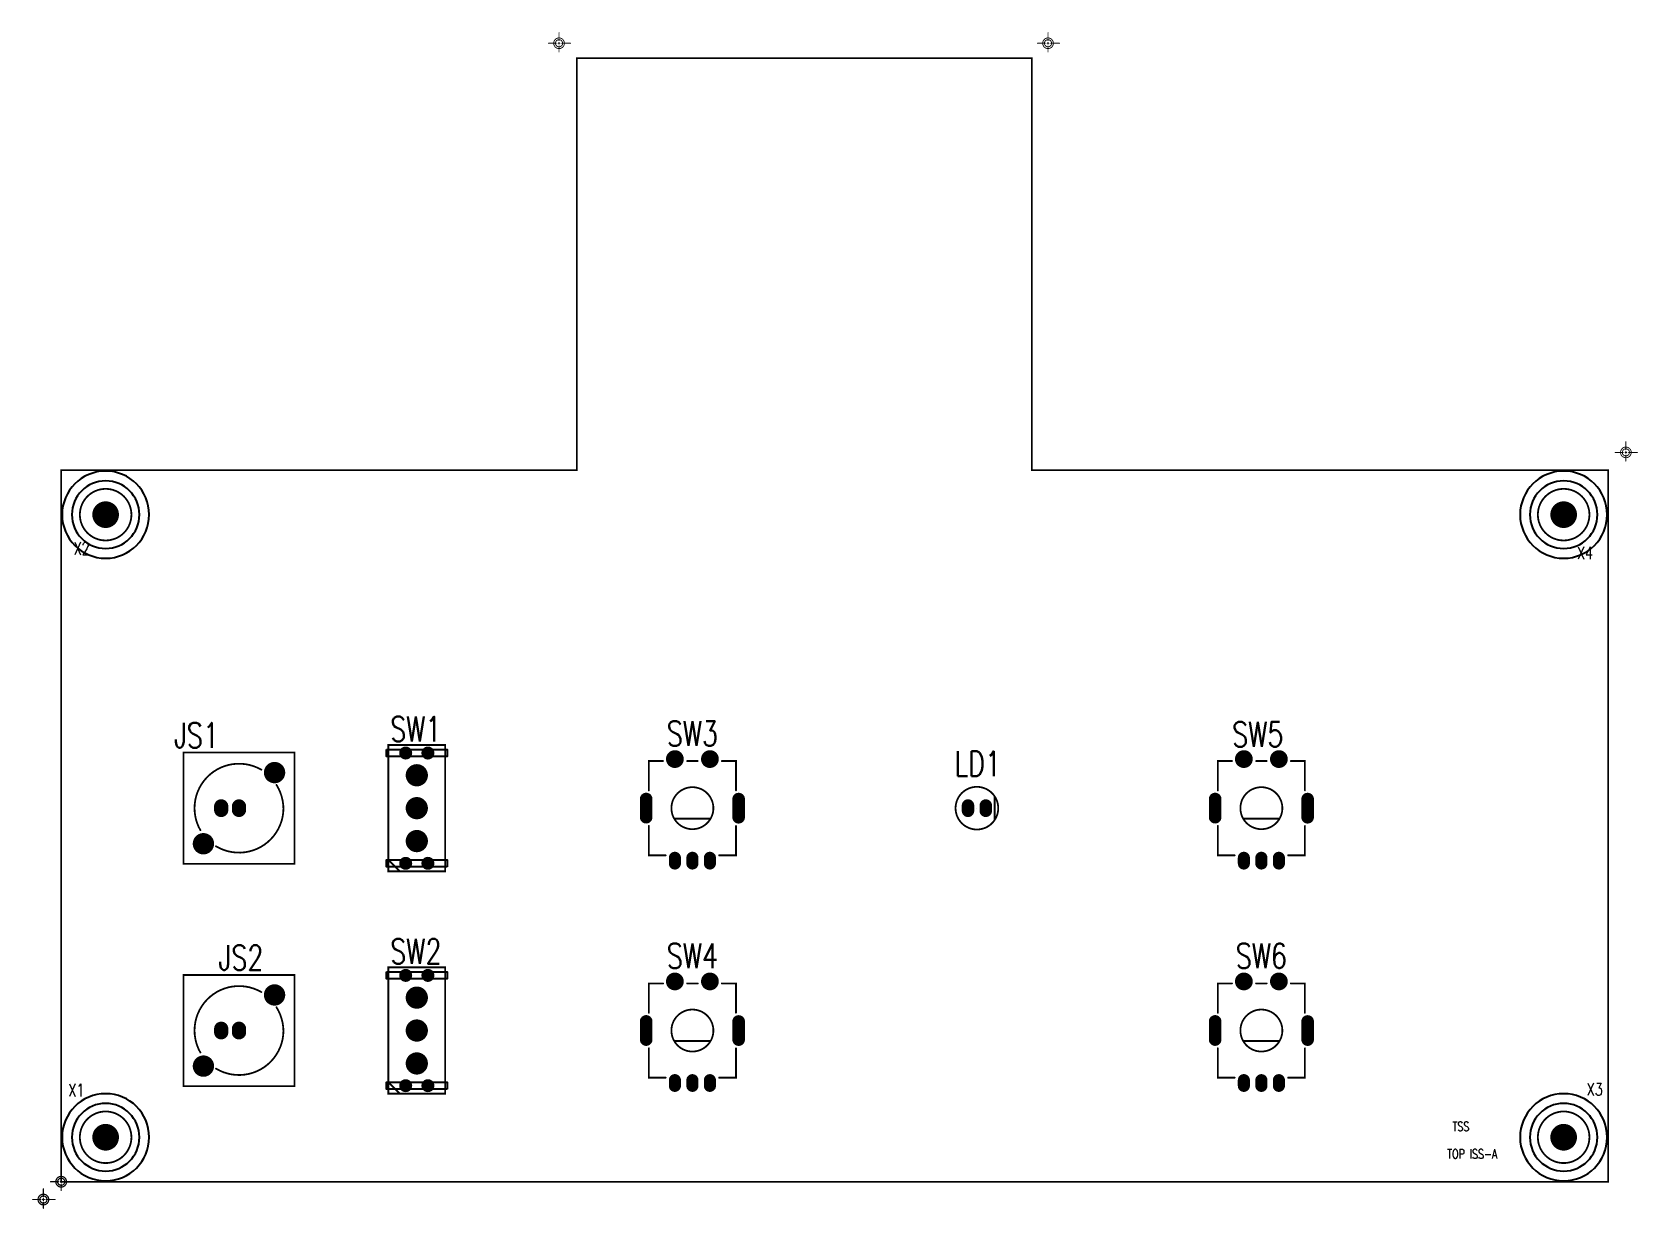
# Model space of a CAD drawing. Extents: x -0.16 to 8.87, y -0.15 to 6.46.
import ezdxf
from ezdxf.enums import TextEntityAlignment as Align

# ---------------------------------------------------------------- set-up
doc = ezdxf.new("R2010")
doc.units = 0
doc.linetypes.add('KEEPOUT_00011100$0', pattern=[2, 1, 1])
doc.linetypes.add('KEEPOUT_00011110$0', pattern=[2, 1, 1])
for name, color, linetype in [('2D_LINE_00', 130, 'CONTINUOUS'), ('BOARD_OUTLINE_00', 4, 'CONTINUOUS'), ('DRIL_NPLTE_THRU_01', 146, 'CONTINUOUS'), ('DRIL_NPLTE_THRU_02', 3, 'CONTINUOUS'), ('DRIL_NPLTE_THRU_03', 2, 'CONTINUOUS'), ('DRIL_NPLTE_THRU_04', 23, 'CONTINUOUS'), ('DRIL_PLTE_THRU_01', 146, 'CONTINUOUS'), ('DRIL_PLTE_THRU_02', 3, 'CONTINUOUS'), ('DRIL_PLTE_THRU_03', 2, 'CONTINUOUS'), ('DRIL_PLTE_THRU_04', 23, 'CONTINUOUS'), ('DRIL_SYMBOL', 4, 'CONTINUOUS'), ('KEEPOUT_-1', 4, 'CONTINUOUS'), ('KEEPOUT_00', 2, 'CONTINUOUS'), ('KEEPOUT_01', 2, 'CONTINUOUS'), ('PADS_BOT', 231, 'CONTINUOUS'), ('PADS_INNER', 130, 'CONTINUOUS'), ('PADS_TOP', 130, 'CONTINUOUS'), ('PART_NAME_26', 23, 'CONTINUOUS'), ('PART_TOP_2DLINE_26', 43, 'CONTINUOUS'), ('PART_TOP_2DLINE_27', 136, 'CONTINUOUS'), ('TAG_00', 4, 'CONTINUOUS'), ('TAG_01', 4, 'CONTINUOUS'), ('TEXT_01', 130, 'CONTINUOUS'), ('TEXT_26', 43, 'CONTINUOUS')]:
    doc.layers.add(name, color=color, linetype=linetype)
doc.styles.add('W0$01', font='simplex', dxfattribs={"width": 0.75})

# ---------------------------------------------------------------- blocks, each defined once
blk = doc.blocks.new('SMOOTH_0$01')
at = {"const_width": 0.005}
blk.add_lwpolyline([(-0.0025, 0, 1), (0.0025, 0, 1)], format="xyb", close=True, dxfattribs=at)
blk = doc.blocks.new('BOARD_3')
at = {"layer": 'BOARD_OUTLINE_00', "const_width": 0.01}
blk.add_lwpolyline([(0, 0), (8.7, 0), (8.7, 4), (5.459, 4), (5.459, 6.316), (2.9, 6.316), (2.9, 4), (0, 4)], close=True, dxfattribs=at)
at = {"layer": 'BOARD_OUTLINE_00'}
for p in [(2.9, 6.316), (5.459, 6.316), (0, 4), (2.9, 4), (5.459, 4), (8.7, 4), (0, 0), (8.7, 0)]:
    blk.add_blockref('SMOOTH_0$01', p, dxfattribs=at)
blk = doc.blocks.new('SMOOTH_0$007')
at = {"const_width": 0.0035}
blk.add_lwpolyline([(-0.00175, 0, 1), (0.00175, 0, 1)], format="xyb", close=True, dxfattribs=at)
blk = doc.blocks.new('DRAWING_1')
at = {"layer": '2D_LINE_00', "const_width": 0.007}
for points in [[(-0.06, 0), (-0.015, 0)], [(0, 0), (-0.005, 0)], [(0, 0.015), (0, 0.06)], [(0, 0), (0, 0.005)], [(0, 0), (0.005, 0)], [(0, 0), (0, -0.005)], [(0.015, 0), (0.065, 0)], [(0, -0.015), (0, -0.049)]]:
    blk.add_lwpolyline(points, dxfattribs=at)
for points in [[(0, -0.03, 1), (0, 0.03, 1)], [(0, -0.02, 1), (0, 0.02, 1)]]:
    blk.add_lwpolyline(points, format="xyb", close=True, dxfattribs=at)
at = {"layer": '2D_LINE_00'}
for p in [(-0.06, 0), (-0.015, 0), (-0.005, 0), (0, 0.06), (0, 0.015), (0, 0.005), (0, 0), (0, 0), (0, 0), (0, 0), (0.005, 0), (0.015, 0), (0.065, 0), (0, -0.005), (0, -0.015), (0, -0.049)]:
    blk.add_blockref('SMOOTH_0$007', p, dxfattribs=at)
blk = doc.blocks.new('DRAWING_2')
at = {"layer": '2D_LINE_00', "const_width": 0.007}
for points in [[(-0.06, 0), (-0.015, 0)], [(0, 0), (-0.005, 0)], [(0, 0.015), (0, 0.06)], [(0, 0), (0, 0.005)], [(0, 0), (0.005, 0)], [(0, 0), (0, -0.005)], [(0.015, 0), (0.065, 0)], [(0, -0.015), (0, -0.049)]]:
    blk.add_lwpolyline(points, dxfattribs=at)
for points in [[(0, -0.03, 1), (0, 0.03, 1)], [(0, -0.02, 1), (0, 0.02, 1)]]:
    blk.add_lwpolyline(points, format="xyb", close=True, dxfattribs=at)
at = {"layer": '2D_LINE_00'}
for p in [(-0.06, 0), (-0.015, 0), (-0.005, 0), (0, 0.06), (0, 0.015), (0, 0.005), (0, 0), (0, 0), (0, 0), (0, 0), (0.005, 0), (0.015, 0), (0.065, 0), (0, -0.005), (0, -0.015), (0, -0.049)]:
    blk.add_blockref('SMOOTH_0$007', p, dxfattribs=at)
blk = doc.blocks.new('SMOOTH_0$005')
at = {"const_width": 0.0025}
blk.add_lwpolyline([(-0.00125, 0, 1), (0.00125, 0, 1)], format="xyb", close=True, dxfattribs=at)
blk = doc.blocks.new('DRAWING_43')
at = {"layer": '2D_LINE_00', "const_width": 0.005}
for points in [[(-0.06, 0), (-0.015, 0)], [(0, 0), (-0.005, 0)], [(0, 0.015), (0, 0.06)], [(0, 0), (0, 0.005)], [(0, 0), (0.005, 0)], [(0, 0), (0, -0.005)], [(0.015, 0), (0.065, 0)], [(0, -0.015), (0, -0.049)]]:
    blk.add_lwpolyline(points, dxfattribs=at)
for points in [[(0, -0.03, 1), (0, 0.03, 1)], [(0, -0.02, 1), (0, 0.02, 1)]]:
    blk.add_lwpolyline(points, format="xyb", close=True, dxfattribs=at)
at = {"layer": '2D_LINE_00'}
for p in [(-0.06, 0), (-0.015, 0), (-0.005, 0), (0, 0.06), (0, 0.015), (0, 0.005), (0, 0), (0, 0), (0, 0), (0, 0), (0.005, 0), (0.015, 0), (0.065, 0), (0, -0.005), (0, -0.015), (0, -0.049)]:
    blk.add_blockref('SMOOTH_0$005', p, dxfattribs=at)
blk = doc.blocks.new('DRAWING_44')
at = {"layer": '2D_LINE_00', "const_width": 0.005}
for points in [[(-0.06, 0), (-0.015, 0)], [(0, 0), (-0.005, 0)], [(0, 0.015), (0, 0.06)], [(0, 0), (0, 0.005)], [(0, 0), (0.005, 0)], [(0, 0), (0, -0.005)], [(0.015, 0), (0.065, 0)], [(0, -0.015), (0, -0.049)]]:
    blk.add_lwpolyline(points, dxfattribs=at)
for points in [[(0, -0.03, 1), (0, 0.03, 1)], [(0, -0.02, 1), (0, 0.02, 1)]]:
    blk.add_lwpolyline(points, format="xyb", close=True, dxfattribs=at)
at = {"layer": '2D_LINE_00'}
for p in [(-0.06, 0), (-0.015, 0), (-0.005, 0), (0, 0.06), (0, 0.015), (0, 0.005), (0, 0), (0, 0), (0, 0), (0, 0), (0.005, 0), (0.015, 0), (0.065, 0), (0, -0.005), (0, -0.015), (0, -0.049)]:
    blk.add_blockref('SMOOTH_0$005', p, dxfattribs=at)
blk = doc.blocks.new('DRAWING_45')
at = {"layer": '2D_LINE_00', "const_width": 0.005}
for points in [[(-0.06, 0), (-0.015, 0)], [(0, 0), (-0.005, 0)], [(0, 0.015), (0, 0.06)], [(0, 0), (0, 0.005)], [(0, 0), (0.005, 0)], [(0, 0), (0, -0.005)], [(0.015, 0), (0.065, 0)], [(0, -0.015), (0, -0.049)]]:
    blk.add_lwpolyline(points, dxfattribs=at)
for points in [[(0, -0.03, 1), (0, 0.03, 1)], [(0, -0.02, 1), (0, 0.02, 1)]]:
    blk.add_lwpolyline(points, format="xyb", close=True, dxfattribs=at)
at = {"layer": '2D_LINE_00'}
for p in [(-0.06, 0), (-0.015, 0), (-0.005, 0), (0, 0.06), (0, 0.015), (0, 0.005), (0, 0), (0, 0), (0, 0), (0, 0), (0.005, 0), (0.015, 0), (0.065, 0), (0, -0.005), (0, -0.015), (0, -0.049)]:
    blk.add_blockref('SMOOTH_0$005', p, dxfattribs=at)
blk = doc.blocks.new('PART_BODY_TOP_15')
at = {"layer": 'PART_TOP_2DLINE_26', "const_width": 0.01}
blk.add_lwpolyline([(-0.3125, -0.3125), (0.3125, -0.3125), (0.3125, 0.3125), (-0.3125, 0.3125)], close=True, dxfattribs=at)
for points in [[(0.12566, 0.21613, 0.5785144), (-0.25, 0)], [(0.21097, 0.13061, -0.1409858), (0.25, -0.005)], [(-0.25, 0, 0.1298773), (-0.21705, -0.12403)], [(0.25, 0, -0.5837676), (-0.1294, -0.214)]]:
    blk.add_lwpolyline(points, format="xyb", dxfattribs=at)
at = {"layer": 'TAG_00'}
blk.add_lwpolyline([(0, 0), (0, 0)], dxfattribs=at)
at = {"layer": 'TAG_01'}
blk.add_lwpolyline([(0, 0), (0, 0)], dxfattribs=at)
at = {"layer": 'PART_TOP_2DLINE_26'}
for p in [(-0.3125, 0.3125), (0.3125, 0.3125), (0.12566, 0.21613), (0.21097, 0.13061), (-0.25, 0), (-0.25, 0), (0.25, 0), (0.25, -0.005), (-0.21705, -0.12403), (-0.1294, -0.214), (-0.3125, -0.3125), (0.3125, -0.3125)]:
    blk.add_blockref('SMOOTH_0$01', p, dxfattribs=at)
blk = doc.blocks.new('DRIL_SYMBOL_0$035')
at = {"layer": 'DRIL_SYMBOL', "const_width": 0.002}
for points in [[(-0.01, 0), (0.01, 0)], [(0, -0.01), (0, 0.01)]]:
    blk.add_lwpolyline(points, dxfattribs=at)
blk = doc.blocks.new('DRIL_HOLE_0$035')
at = {"const_width": 0.0175}
blk.add_lwpolyline([(-0.00875, 0, 1), (0.00875, 0, 1)], format="xyb", close=True, dxfattribs=at)
blk.add_blockref('DRIL_SYMBOL_0$035', (0, 0))
blk = doc.blocks.new('PAD_0')
at = {"const_width": 0.04}
blk.add_lwpolyline([(-0.01, -0.02), (0.01, -0.02, 1), (0.01, 0.02), (-0.01, 0.02, 1)], format="xyb", close=True, dxfattribs=at)
blk = doc.blocks.new('STK_TOP_30')
at = {"layer": 'DRIL_PLTE_THRU_01'}
blk.add_blockref('DRIL_HOLE_0$035', (0, 0), dxfattribs=at)
at = {"layer": 'DRIL_PLTE_THRU_02'}
blk.add_blockref('DRIL_HOLE_0$035', (0, 0), dxfattribs=at)
at = {"layer": 'DRIL_PLTE_THRU_03'}
blk.add_blockref('DRIL_HOLE_0$035', (0, 0), dxfattribs=at)
at = {"layer": 'DRIL_PLTE_THRU_04'}
blk.add_blockref('DRIL_HOLE_0$035', (0, 0), dxfattribs=at)
at = {"layer": 'PADS_BOT', "rotation": 90}
blk.add_blockref('PAD_0', (0, 0), dxfattribs=at)
at = {"layer": 'PADS_INNER', "rotation": 90}
blk.add_blockref('PAD_0', (0, 0), dxfattribs=at)
at = {"layer": 'PADS_TOP', "rotation": 90}
blk.add_blockref('PAD_0', (0, 0), dxfattribs=at)
blk = doc.blocks.new('DRIL_SYMBOL_0$079')
at = {"layer": 'DRIL_SYMBOL', "const_width": 0.002}
for points in [[(-0.01, 0), (0.01, 0)], [(0, -0.01), (0, 0.01)]]:
    blk.add_lwpolyline(points, dxfattribs=at)
blk = doc.blocks.new('DRIL_HOLE_0$079')
at = {"const_width": 0.0395}
blk.add_lwpolyline([(-0.01975, 0, 1), (0.01975, 0, 1)], format="xyb", close=True, dxfattribs=at)
blk.add_blockref('DRIL_SYMBOL_0$079', (0, 0))
blk = doc.blocks.new('PAD_1')
blk.add_lwpolyline([(0, 0, 1), (0, 0, 1)], format="xyb", close=True)
blk = doc.blocks.new('PAD_2')
at = {"const_width": 0.06}
blk.add_lwpolyline([(0, -0.03, 1), (0, 0.03, 1)], format="xyb", close=True, dxfattribs=at)
blk = doc.blocks.new('STK_TOP_31')
at = {"layer": 'DRIL_NPLTE_THRU_01'}
blk.add_blockref('DRIL_HOLE_0$079', (0, 0), dxfattribs=at)
at = {"layer": 'DRIL_NPLTE_THRU_02'}
blk.add_blockref('DRIL_HOLE_0$079', (0, 0), dxfattribs=at)
at = {"layer": 'DRIL_NPLTE_THRU_03'}
blk.add_blockref('DRIL_HOLE_0$079', (0, 0), dxfattribs=at)
at = {"layer": 'DRIL_NPLTE_THRU_04'}
blk.add_blockref('DRIL_HOLE_0$079', (0, 0), dxfattribs=at)
at = {"layer": 'PADS_BOT'}
blk.add_blockref('PAD_2', (0, 0), dxfattribs=at)
at = {"layer": 'PADS_INNER'}
blk.add_blockref('PAD_1', (0, 0), dxfattribs=at)
at = {"layer": 'PADS_TOP'}
blk.add_blockref('PAD_1', (0, 0), dxfattribs=at)
blk = doc.blocks.new('SYM_TOP_13')
for name, p in [('PART_BODY_TOP_15', (0, 0)), ('STK_TOP_31', (0.2, 0.2)), ('STK_TOP_30', (-0.1, 0)), ('STK_TOP_30', (0, 0)), ('STK_TOP_31', (-0.2, -0.2))]:
    blk.add_blockref(name, p)
blk = doc.blocks.new('PART_TOP_131')
blk.add_blockref('SYM_TOP_13', (0, 0))
at = {"layer": 'PART_NAME_26', "style": 'W0$01', "width": 0.75}
blk.add_text('JS1', height=0.14, dxfattribs=at).set_placement((-0.365, 0.34))
blk = doc.blocks.new('PART_TOP_132')
blk.add_blockref('SYM_TOP_13', (0, 0))
at = {"layer": 'PART_NAME_26', "style": 'W0$01', "width": 0.75}
blk.add_text('JS2', height=0.14, dxfattribs=at).set_placement((-0.115, 0.34))
blk = doc.blocks.new('PART_BODY_TOP_19')
at = {"layer": 'PART_TOP_2DLINE_26', "const_width": 0.01}
blk.add_lwpolyline([(-0.12, 0, 1), (0.12, 0, 1)], format="xyb", close=True, dxfattribs=at)
blk.add_lwpolyline([(-0.1, 0.065), (-0.1, -0.065)], dxfattribs=at)
at = {"layer": 'TAG_00'}
blk.add_lwpolyline([(0, 0), (0, 0)], dxfattribs=at)
at = {"layer": 'TAG_01'}
blk.add_lwpolyline([(0, 0), (0, 0)], dxfattribs=at)
at = {"layer": 'PART_TOP_2DLINE_26'}
for p in [(-0.1, 0.065), (-0.1, -0.065)]:
    blk.add_blockref('SMOOTH_0$01', p, dxfattribs=at)
blk = doc.blocks.new('PAD_3')
at = {"const_width": 0.035}
blk.add_lwpolyline([(-0.015, -0.0175), (0.015, -0.0175, 1), (0.015, 0.0175), (-0.015, 0.0175, 1)], format="xyb", close=True, dxfattribs=at)
blk = doc.blocks.new('STK_TOP_36')
at = {"layer": 'DRIL_PLTE_THRU_01'}
blk.add_blockref('DRIL_HOLE_0$035', (0, 0), dxfattribs=at)
at = {"layer": 'DRIL_PLTE_THRU_02'}
blk.add_blockref('DRIL_HOLE_0$035', (0, 0), dxfattribs=at)
at = {"layer": 'DRIL_PLTE_THRU_03'}
blk.add_blockref('DRIL_HOLE_0$035', (0, 0), dxfattribs=at)
at = {"layer": 'DRIL_PLTE_THRU_04'}
blk.add_blockref('DRIL_HOLE_0$035', (0, 0), dxfattribs=at)
at = {"layer": 'PADS_BOT', "rotation": 90}
blk.add_blockref('PAD_3', (0, 0), dxfattribs=at)
at = {"layer": 'PADS_INNER', "rotation": 90}
blk.add_blockref('PAD_3', (0, 0), dxfattribs=at)
at = {"layer": 'PADS_TOP', "rotation": 90}
blk.add_blockref('PAD_3', (0, 0), dxfattribs=at)
blk = doc.blocks.new('SYM_TOP_17')
for name, p in [('PART_BODY_TOP_19', (0, 0)), ('STK_TOP_36', (-0.05, 0)), ('STK_TOP_36', (0.05, 0))]:
    blk.add_blockref(name, p)
blk = doc.blocks.new('PART_TOP_141')
blk.add_blockref('SYM_TOP_17', (0, 0))
at = {"layer": 'PART_NAME_26', "style": 'W0$01', "width": 0.75}
blk.add_text('LD1', height=0.14, rotation=180, dxfattribs=at).set_placement((-0.005, -0.18), align=Align.CENTER)
blk = doc.blocks.new('PART_BODY_TOP_29')
at = {"layer": 'PART_TOP_2DLINE_26', "const_width": 0.01}
for points in [[(-0.165, 0.265), (-0.245, 0.265), (-0.245, 0.1)], [(-0.03, 0.265), (0.03, 0.265)], [(0.165, 0.265), (0.245, 0.265), (0.245, 0.1)], [(-0.1, -0.059), (0.1, -0.059)], [(-0.245, -0.1), (-0.245, -0.265), (-0.15, -0.265)], [(0.15, -0.265), (0.245, -0.265), (0.245, -0.1)]]:
    blk.add_lwpolyline(points, dxfattribs=at)
blk.add_lwpolyline([(0.118, 0, 1), (-0.118, 0, 1)], format="xyb", close=True, dxfattribs=at)
at = {"layer": 'PART_TOP_2DLINE_26'}
for p in [(-0.245, 0.265), (-0.165, 0.265), (-0.03, 0.265), (0.03, 0.265), (0.165, 0.265), (0.245, 0.265), (-0.245, 0.1), (0.245, 0.1), (-0.1, -0.059), (0.1, -0.059), (-0.245, -0.1), (0.245, -0.1), (-0.245, -0.265), (-0.15, -0.265), (0.15, -0.265), (0.245, -0.265)]:
    blk.add_blockref('SMOOTH_0$01', p, dxfattribs=at)
blk = doc.blocks.new('DRIL_SYMBOL_0$039')
at = {"layer": 'DRIL_SYMBOL', "const_width": 0.002}
for points in [[(-0.01, 0), (0.01, 0)], [(0, -0.01), (0, 0.01)]]:
    blk.add_lwpolyline(points, dxfattribs=at)
blk = doc.blocks.new('DRIL_HOLE_0$039')
at = {"const_width": 0.0195}
blk.add_lwpolyline([(-0.00975, 0, 1), (0.00975, 0, 1)], format="xyb", close=True, dxfattribs=at)
blk.add_blockref('DRIL_SYMBOL_0$039', (0, 0))
blk = doc.blocks.new('PAD_4')
at = {"const_width": 0.034}
blk.add_lwpolyline([(-0.016, -0.017), (0.016, -0.017, 1), (0.016, 0.017), (-0.016, 0.017, 1)], format="xyb", close=True, dxfattribs=at)
blk = doc.blocks.new('STK_TOP_46')
at = {"layer": 'DRIL_PLTE_THRU_01'}
blk.add_blockref('DRIL_HOLE_0$039', (0, 0), dxfattribs=at)
at = {"layer": 'DRIL_PLTE_THRU_02'}
blk.add_blockref('DRIL_HOLE_0$039', (0, 0), dxfattribs=at)
at = {"layer": 'DRIL_PLTE_THRU_03'}
blk.add_blockref('DRIL_HOLE_0$039', (0, 0), dxfattribs=at)
at = {"layer": 'DRIL_PLTE_THRU_04'}
blk.add_blockref('DRIL_HOLE_0$039', (0, 0), dxfattribs=at)
at = {"layer": 'PADS_BOT', "rotation": 90}
blk.add_blockref('PAD_4', (0, 0), dxfattribs=at)
at = {"layer": 'PADS_INNER', "rotation": 90}
blk.add_blockref('PAD_4', (0, 0), dxfattribs=at)
at = {"layer": 'PADS_TOP', "rotation": 90}
blk.add_blockref('PAD_4', (0, 0), dxfattribs=at)
blk = doc.blocks.new('DRIL_SLOT_0007100173000000900')
at = {"const_width": 0.0355}
blk.add_lwpolyline([(0.01775, -0.051), (0.01775, 0.051, 1), (-0.01775, 0.051), (-0.01775, -0.051, 1)], format="xyb", close=True, dxfattribs=at)
blk = doc.blocks.new('PAD_5')
at = {"const_width": 0.0355}
blk.add_lwpolyline([(0, -0.01775, 1), (0, 0.01775, 1)], format="xyb", close=True, dxfattribs=at)
blk = doc.blocks.new('PAD_6')
at = {"const_width": 0.0355}
blk.add_lwpolyline([(-0.051, -0.01775), (0.051, -0.01775, 1), (0.051, 0.01775), (-0.051, 0.01775, 1)], format="xyb", close=True, dxfattribs=at)
blk = doc.blocks.new('STK_TOP_47')
at = {"layer": 'DRIL_NPLTE_THRU_01'}
blk.add_blockref('DRIL_SLOT_0007100173000000900', (0, 0), dxfattribs=at)
at = {"layer": 'DRIL_NPLTE_THRU_02'}
blk.add_blockref('DRIL_SLOT_0007100173000000900', (0, 0), dxfattribs=at)
at = {"layer": 'DRIL_NPLTE_THRU_03'}
blk.add_blockref('DRIL_SLOT_0007100173000000900', (0, 0), dxfattribs=at)
at = {"layer": 'DRIL_NPLTE_THRU_04'}
blk.add_blockref('DRIL_SLOT_0007100173000000900', (0, 0), dxfattribs=at)
at = {"layer": 'PADS_BOT'}
blk.add_blockref('PAD_5', (0, 0), dxfattribs=at)
at = {"layer": 'PADS_INNER'}
blk.add_blockref('PAD_5', (0, 0), dxfattribs=at)
at = {"layer": 'PADS_TOP', "rotation": 90}
blk.add_blockref('PAD_6', (0, 0), dxfattribs=at)
blk = doc.blocks.new('PAD_7')
at = {"const_width": 0.05}
blk.add_lwpolyline([(0, -0.025, 1), (0, 0.025, 1)], format="xyb", close=True, dxfattribs=at)
blk = doc.blocks.new('STK_TOP_48')
at = {"layer": 'DRIL_PLTE_THRU_01'}
blk.add_blockref('DRIL_HOLE_0$039', (0, 0), dxfattribs=at)
at = {"layer": 'DRIL_PLTE_THRU_02'}
blk.add_blockref('DRIL_HOLE_0$039', (0, 0), dxfattribs=at)
at = {"layer": 'DRIL_PLTE_THRU_03'}
blk.add_blockref('DRIL_HOLE_0$039', (0, 0), dxfattribs=at)
at = {"layer": 'DRIL_PLTE_THRU_04'}
blk.add_blockref('DRIL_HOLE_0$039', (0, 0), dxfattribs=at)
at = {"layer": 'PADS_BOT'}
blk.add_blockref('PAD_7', (0, 0), dxfattribs=at)
at = {"layer": 'PADS_INNER'}
blk.add_blockref('PAD_7', (0, 0), dxfattribs=at)
at = {"layer": 'PADS_TOP'}
blk.add_blockref('PAD_7', (0, 0), dxfattribs=at)
blk = doc.blocks.new('SYM_TOP_27')
for name, p in [('STK_TOP_48', (-0.0985, 0.276)), ('STK_TOP_48', (0.0985, 0.276)), ('PART_BODY_TOP_29', (0, 0)), ('STK_TOP_47', (-0.26, 0.00028)), ('STK_TOP_47', (0.26, 0)), ('STK_TOP_46', (-0.0985, -0.295)), ('STK_TOP_46', (0, -0.295)), ('STK_TOP_46', (0.0985, -0.295))]:
    blk.add_blockref(name, p)
blk = doc.blocks.new('PART_TOP_259')
blk.add_blockref('SYM_TOP_27', (0, 0))
at = {"layer": 'PART_NAME_26', "style": 'W0$01', "width": 0.75}
blk.add_text('SW3', height=0.14, dxfattribs=at).set_placement((0, 0.35), align=Align.CENTER)
blk = doc.blocks.new('PART_TOP_260')
blk.add_blockref('SYM_TOP_27', (0, 0))
at = {"layer": 'PART_NAME_26', "style": 'W0$01', "width": 0.75}
blk.add_text('SW4', height=0.14, dxfattribs=at).set_placement((0, 0.35), align=Align.CENTER)
blk = doc.blocks.new('PART_TOP_261')
blk.add_blockref('SYM_TOP_27', (0, 0))
at = {"layer": 'PART_NAME_26', "style": 'W0$01', "width": 0.75}
blk.add_text('SW5', height=0.14, dxfattribs=at).set_placement((-0.02, 0.345), align=Align.CENTER)
blk = doc.blocks.new('PART_TOP_262')
blk.add_blockref('SYM_TOP_27', (0, 0))
at = {"layer": 'PART_NAME_26', "style": 'W0$01', "width": 0.75}
blk.add_text('SW6', height=0.14, dxfattribs=at).set_placement((0, 0.35), align=Align.CENTER)
blk = doc.blocks.new('PART_BODY_TOP_30')
at = {"layer": 'KEEPOUT_01', "linetype": 'KEEPOUT_00011100$0'}
for points in [[(-0.17, 0.33), (0.17, 0.33), (0.17, 0.29), (-0.17, 0.29)], [(0.17, -0.33), (-0.17, -0.33), (-0.17, -0.29), (0.17, -0.29)]]:
    blk.add_lwpolyline(points, close=True, dxfattribs=at)
at = {"layer": 'PART_TOP_2DLINE_26', "const_width": 0.01}
blk.add_lwpolyline([(-0.16, -0.355), (0.16, -0.355), (0.16, 0.355), (-0.16, 0.355)], close=True, dxfattribs=at)
blk.add_lwpolyline([(-0.16, -0.29), (-0.095, -0.355)], dxfattribs=at)
at = {"layer": 'PART_TOP_2DLINE_26'}
for p in [(-0.16, 0.355), (0.16, 0.355), (-0.16, -0.29), (-0.16, -0.355), (-0.095, -0.355), (0.16, -0.355)]:
    blk.add_blockref('SMOOTH_0$01', p, dxfattribs=at)
blk = doc.blocks.new('DRIL_SYMBOL_0$073')
at = {"layer": 'DRIL_SYMBOL', "const_width": 0.002}
for points in [[(-0.01, 0), (0.01, 0)], [(0, -0.01), (0, 0.01)]]:
    blk.add_lwpolyline(points, dxfattribs=at)
blk = doc.blocks.new('DRIL_HOLE_0$073')
at = {"const_width": 0.0365}
blk.add_lwpolyline([(-0.01825, 0, 1), (0.01825, 0, 1)], format="xyb", close=True, dxfattribs=at)
blk.add_blockref('DRIL_SYMBOL_0$073', (0, 0))
blk = doc.blocks.new('PAD_8')
at = {"const_width": 0.0625}
blk.add_lwpolyline([(0, -0.03125, 1), (0, 0.03125, 1)], format="xyb", close=True, dxfattribs=at)
blk = doc.blocks.new('STK_TOP_50')
at = {"layer": 'DRIL_PLTE_THRU_01'}
blk.add_blockref('DRIL_HOLE_0$073', (0, 0), dxfattribs=at)
at = {"layer": 'DRIL_PLTE_THRU_02'}
blk.add_blockref('DRIL_HOLE_0$073', (0, 0), dxfattribs=at)
at = {"layer": 'DRIL_PLTE_THRU_03'}
blk.add_blockref('DRIL_HOLE_0$073', (0, 0), dxfattribs=at)
at = {"layer": 'DRIL_PLTE_THRU_04'}
blk.add_blockref('DRIL_HOLE_0$073', (0, 0), dxfattribs=at)
at = {"layer": 'PADS_BOT'}
blk.add_blockref('PAD_8', (0, 0), dxfattribs=at)
at = {"layer": 'PADS_INNER'}
blk.add_blockref('PAD_8', (0, 0), dxfattribs=at)
at = {"layer": 'PADS_TOP'}
blk.add_blockref('PAD_8', (0, 0), dxfattribs=at)
blk = doc.blocks.new('PAD_9')
at = {"const_width": 0.025}
blk.add_lwpolyline([(0, -0.0125, 1), (0, 0.0125, 1)], format="xyb", close=True, dxfattribs=at)
blk = doc.blocks.new('STK_TOP_49')
at = {"layer": 'DRIL_NPLTE_THRU_01'}
blk.add_blockref('DRIL_HOLE_0$073', (0, 0), dxfattribs=at)
at = {"layer": 'DRIL_NPLTE_THRU_02'}
blk.add_blockref('DRIL_HOLE_0$073', (0, 0), dxfattribs=at)
at = {"layer": 'DRIL_NPLTE_THRU_03'}
blk.add_blockref('DRIL_HOLE_0$073', (0, 0), dxfattribs=at)
at = {"layer": 'DRIL_NPLTE_THRU_04'}
blk.add_blockref('DRIL_HOLE_0$073', (0, 0), dxfattribs=at)
at = {"layer": 'PADS_BOT'}
blk.add_blockref('PAD_9', (0, 0), dxfattribs=at)
at = {"layer": 'PADS_INNER'}
blk.add_blockref('PAD_9', (0, 0), dxfattribs=at)
at = {"layer": 'PADS_TOP'}
blk.add_blockref('PAD_9', (0, 0), dxfattribs=at)
blk = doc.blocks.new('SYM_TOP_28')
for name, p in [('PART_BODY_TOP_30', (0, 0)), ('STK_TOP_49', (-0.0625, 0.31)), ('STK_TOP_49', (0.0625, 0.31)), ('STK_TOP_50', (0, 0.185)), ('STK_TOP_50', (0, 0)), ('STK_TOP_50', (0, -0.185)), ('STK_TOP_49', (-0.0625, -0.31)), ('STK_TOP_49', (0.0625, -0.31))]:
    blk.add_blockref(name, p)
blk = doc.blocks.new('PART_TOP_263')
blk.add_blockref('SYM_TOP_28', (0, 0))
at = {"layer": 'PART_NAME_26', "style": 'W0$01', "width": 0.75}
blk.add_text('SW1', height=0.14, dxfattribs=at).set_placement((-0.005, 0.375), align=Align.CENTER)
blk = doc.blocks.new('PART_TOP_264')
blk.add_blockref('SYM_TOP_28', (0, 0))
at = {"layer": 'PART_NAME_26', "style": 'W0$01', "width": 0.75}
blk.add_text('SW2', height=0.14, dxfattribs=at).set_placement((-0.005, 0.375), align=Align.CENTER)
blk = doc.blocks.new('PART_BODY_TOP_38')
at = {"layer": 'KEEPOUT_-1', "linetype": 'KEEPOUT_00011110$0'}
blk.add_lwpolyline([(0.245, 0, 1), (-0.245, 0, 1)], format="xyb", close=True, dxfattribs=at)
at = {"layer": 'KEEPOUT_00', "linetype": 'KEEPOUT_00011110$0'}
blk.add_lwpolyline([(0.19, 0, 1), (-0.19, 0, 1)], format="xyb", close=True, dxfattribs=at)
at = {"layer": 'KEEPOUT_01', "linetype": 'KEEPOUT_00011110$0'}
blk.add_lwpolyline([(0.245, 0, 1), (-0.245, 0, 1)], format="xyb", close=True, dxfattribs=at)
at = {"layer": 'PART_TOP_2DLINE_27', "const_width": 0.01}
blk.add_lwpolyline([(0.145, 0, 1), (-0.145, 0, 1)], format="xyb", close=True, dxfattribs=at)
blk = doc.blocks.new('DRIL_SYMBOL_0$15')
at = {"layer": 'DRIL_SYMBOL', "const_width": 0.002}
for points in [[(-0.01, 0), (0.01, 0)], [(0, -0.01), (0, 0.01)]]:
    blk.add_lwpolyline(points, dxfattribs=at)
blk = doc.blocks.new('DRIL_HOLE_0$15')
at = {"const_width": 0.075}
blk.add_lwpolyline([(-0.0375, 0, 1), (0.0375, 0, 1)], format="xyb", close=True, dxfattribs=at)
blk.add_blockref('DRIL_SYMBOL_0$15', (0, 0))
blk = doc.blocks.new('PAD_10')
at = {"const_width": 0.075}
blk.add_lwpolyline([(0, -0.0375, 1), (0, 0.0375, 1)], format="xyb", close=True, dxfattribs=at)
blk = doc.blocks.new('STK_TOP_59')
at = {"layer": 'DRIL_NPLTE_THRU_01'}
blk.add_blockref('DRIL_HOLE_0$15', (0, 0), dxfattribs=at)
at = {"layer": 'DRIL_NPLTE_THRU_02'}
blk.add_blockref('DRIL_HOLE_0$15', (0, 0), dxfattribs=at)
at = {"layer": 'DRIL_NPLTE_THRU_03'}
blk.add_blockref('DRIL_HOLE_0$15', (0, 0), dxfattribs=at)
at = {"layer": 'DRIL_NPLTE_THRU_04'}
blk.add_blockref('DRIL_HOLE_0$15', (0, 0), dxfattribs=at)
at = {"layer": 'PADS_BOT'}
blk.add_blockref('PAD_10', (0, 0), dxfattribs=at)
at = {"layer": 'PADS_INNER'}
blk.add_blockref('PAD_10', (0, 0), dxfattribs=at)
at = {"layer": 'PADS_TOP'}
blk.add_blockref('PAD_10', (0, 0), dxfattribs=at)
blk = doc.blocks.new('SYM_TOP_36')
for name in ['PART_BODY_TOP_38', 'STK_TOP_59']:
    blk.add_blockref(name, (0, 0))
blk = doc.blocks.new('PART_TOP_314')
blk.add_blockref('SYM_TOP_36', (0, 0))
at = {"layer": 'PART_NAME_26', "style": 'W0$01', "width": 0.75}
blk.add_text('X1', height=0.07, dxfattribs=at).set_placement((-0.165, 0.265), align=Align.MIDDLE_CENTER)
blk = doc.blocks.new('PART_TOP_315')
blk.add_blockref('SYM_TOP_36', (0, 0))
at = {"layer": 'PART_NAME_26', "style": 'W0$01', "width": 0.75}
blk.add_text('X2', height=0.07, dxfattribs=at).set_placement((-0.135, -0.19), align=Align.MIDDLE_CENTER)
blk = doc.blocks.new('PART_TOP_316')
blk.add_blockref('SYM_TOP_36', (0, 0))
at = {"layer": 'PART_NAME_26', "style": 'W0$01', "width": 0.75}
blk.add_text('X3', height=0.07, dxfattribs=at).set_placement((0.175, 0.27), align=Align.MIDDLE_CENTER)
blk = doc.blocks.new('PART_TOP_317')
blk.add_blockref('SYM_TOP_36', (0, 0))
at = {"layer": 'PART_NAME_26', "style": 'W0$01', "width": 0.75}
blk.add_text('X4', height=0.07, dxfattribs=at).set_placement((0.12, -0.215), align=Align.MIDDLE_CENTER)

msp = doc.modelspace()

# ---------------------------------------------------------------- block references
for name, p in [('DRAWING_45', (2.8, 6.4)), ('DRAWING_44', (5.55, 6.4)), ('BOARD_3', (0, 0)), ('DRAWING_43', (8.8, 4.1)), ('PART_TOP_315', (0.25, 3.75)), ('PART_TOP_317', (8.45, 3.75)), ('PART_TOP_131', (1, 2.1)), ('PART_TOP_263', (2, 2.1)), ('PART_TOP_259', (3.55, 2.1)), ('PART_TOP_261', (6.75, 2.1)), ('PART_TOP_264', (2, 0.85)), ('PART_TOP_132', (1, 0.85)), ('PART_TOP_260', (3.55, 0.85)), ('PART_TOP_262', (6.75, 0.85)), ('PART_TOP_314', (0.25, 0.25)), ('PART_TOP_316', (8.45, 0.25)), ('DRAWING_1', (0, 0)), ('DRAWING_2', (-0.1, -0.1))]:
    msp.add_blockref(name, p)
at = {"rotation": 180}
msp.add_blockref('PART_TOP_141', (5.15, 2.1), dxfattribs=at)

# ---------------------------------------------------------------- texts
at = {"layer": 'TEXT_01', "style": 'W0$01', "width": 0.75}
msp.add_text('TOP ISS-A', height=0.0525, dxfattribs=at).set_placement((7.795, 0.13))
at = {"layer": 'TEXT_26', "style": 'W0$01', "width": 0.75}
msp.add_text('TSS', height=0.0525, dxfattribs=at).set_placement((7.825, 0.285))

doc.saveas('drawing.dxf')
